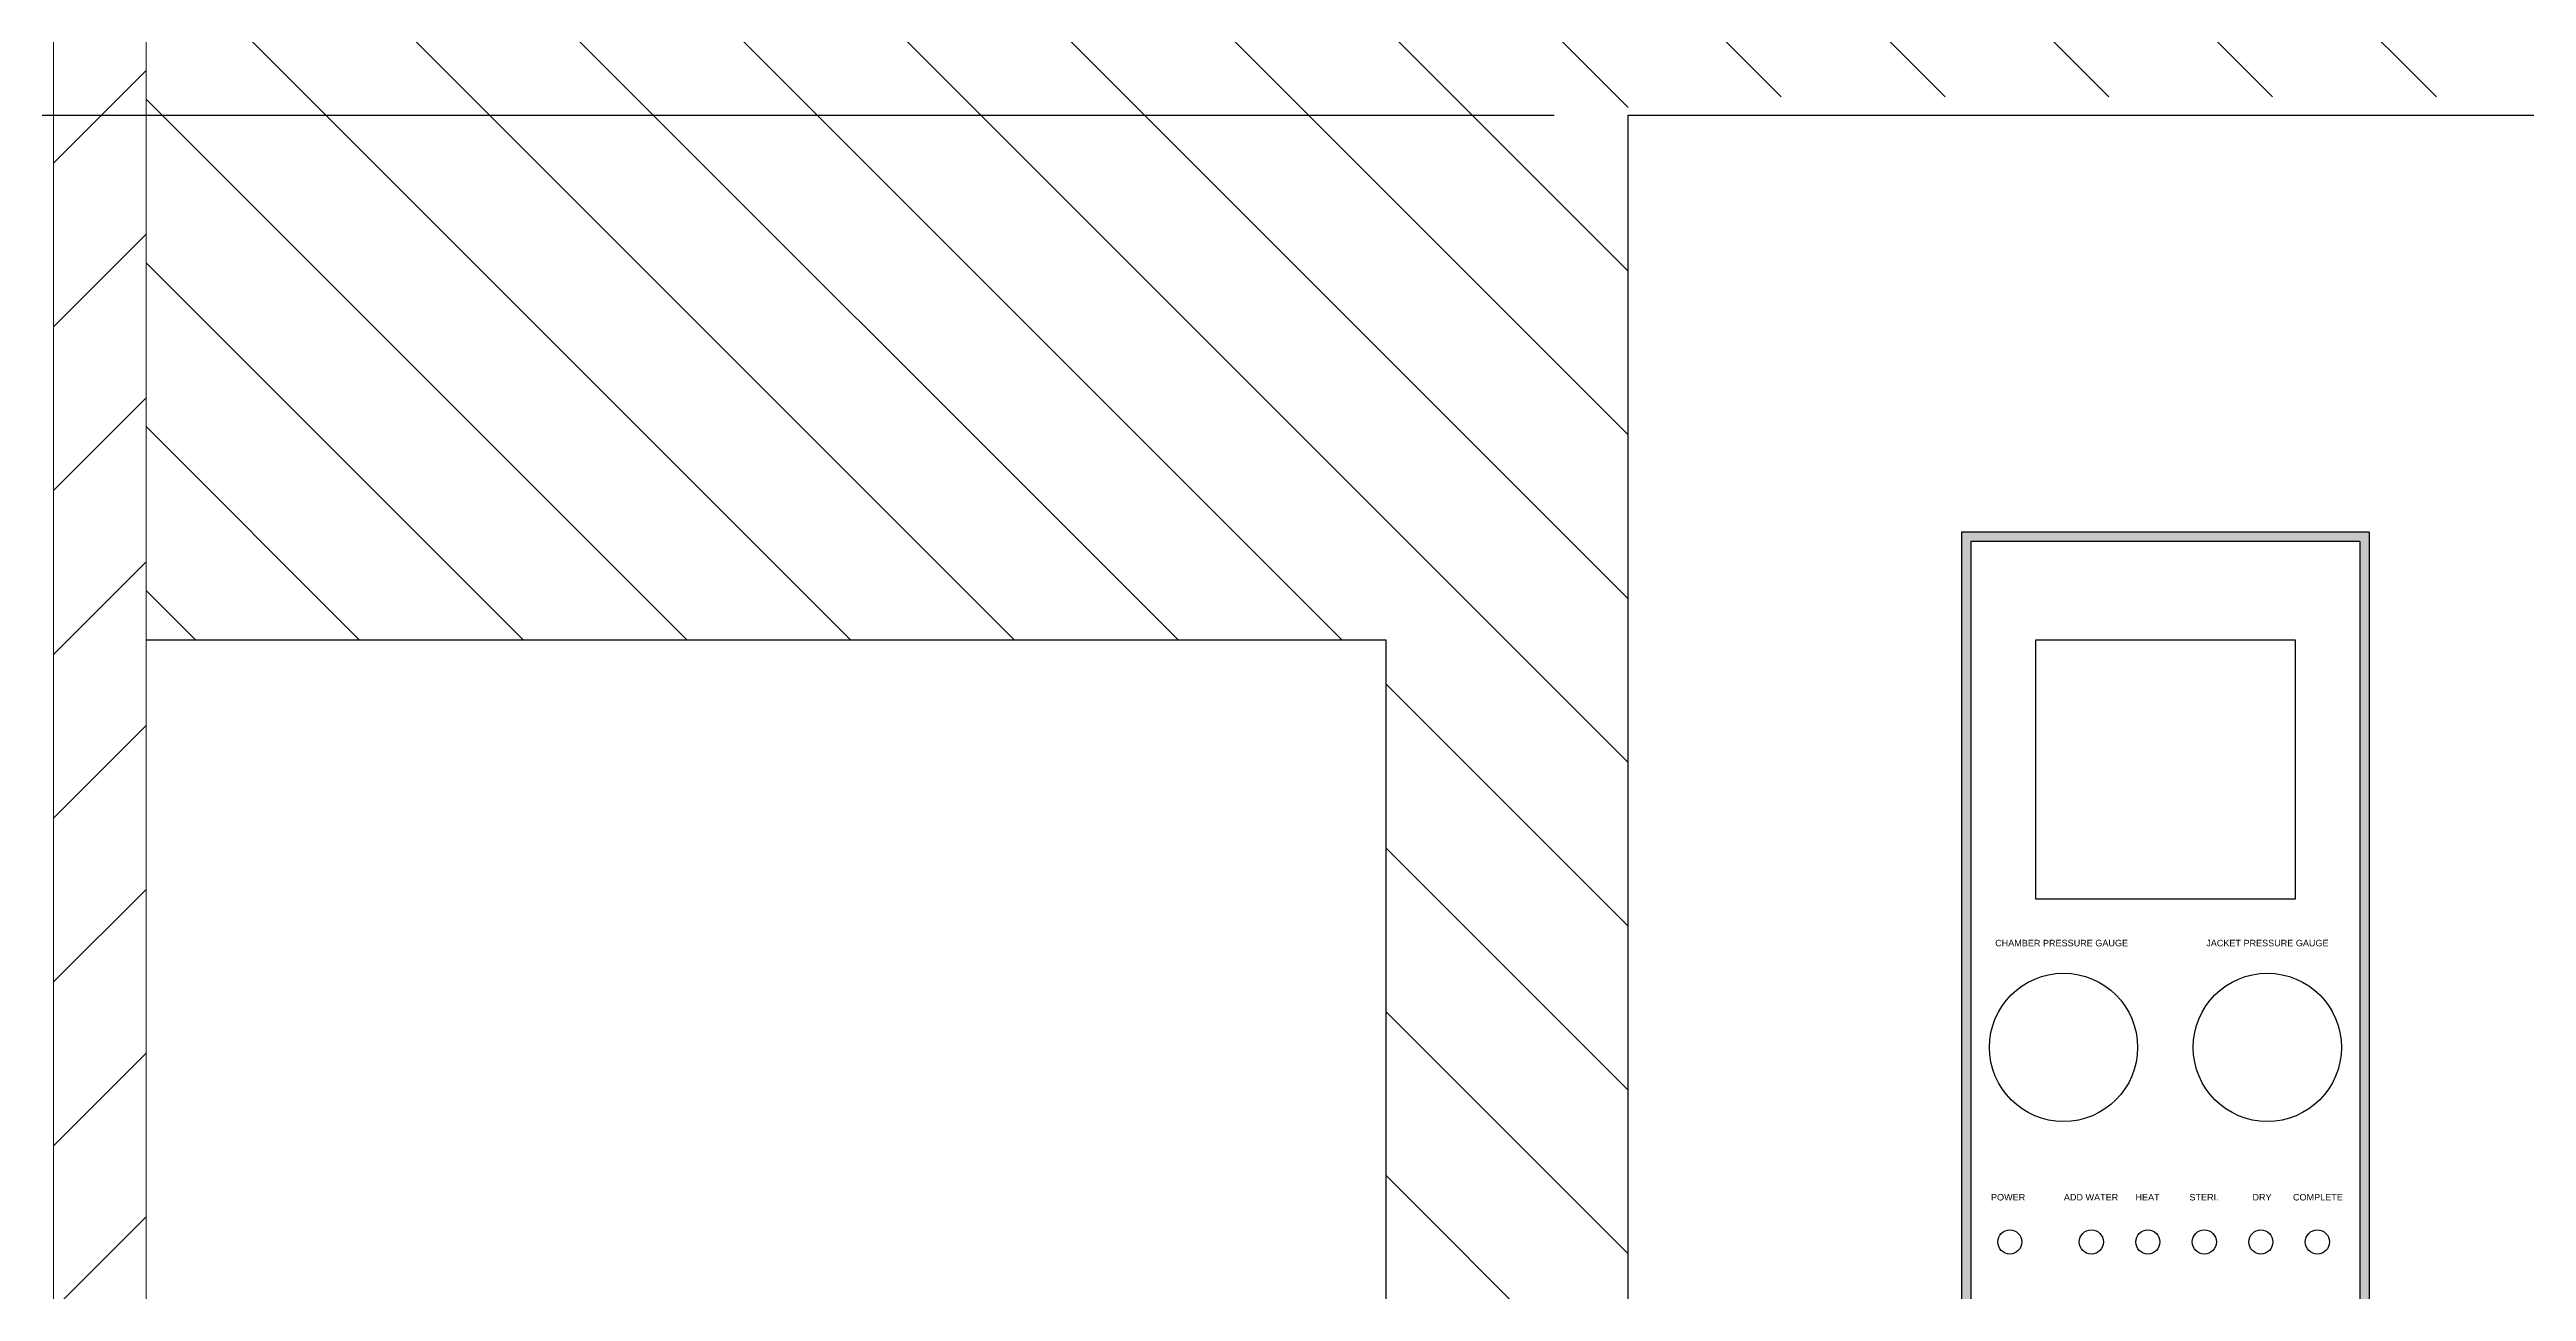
# Model space of a CAD drawing. Header units: millimetres. Extents: x -71403 to 149972, y -2963 to 10300.
# Drawn here: x 5163 to 6500, y 4218 to 4888 of the extents above; entities that cross this region are included whole.
import ezdxf

# ---------------------------------------------------------------- set-up
doc = ezdxf.new("R2010")
doc.units = ezdxf.units.MM
doc.header["$MEASUREMENT"] = 0
doc.linetypes.add('HIDDEN', pattern=[9.525, 6.35, -3.175])
doc.layers.get('0').update_dxf_attribs({"lineweight": 25})
for name, color, linetype, lineweight in [('D', 3, 'Continuous', 13), ('H', 2, 'HIDDEN', 15), ('S', 4, 'Continuous', 15)]:
    doc.layers.add(name, color=color, linetype=linetype, lineweight=lineweight)
doc.styles.get("Standard").update_dxf_attribs({"font": 'KAIU.TTF'})
doc.styles.add('STU25', font='isocp2.shx')
doc.dimstyles.new('STU25', dxfattribs={"dimscale": 40, "dimtxt": 2.5, "dimasz": 2, "dimexe": 0.6, "dimexo": 1, "dimgap": 1, "dimtad": 1, "dimdsep": 46, "dimtxsty": 'STU25', "dimcen": 2, "dimazin": 2, "dimtfac": 1, "dimtmove": 0, "dimatfit": 3, "dimfxl": 0, "dimtolj": 1, "dimtzin": 0, "dimarcsym": 0})

# ---------------------------------------------------------------- blocks, each defined once
blk = doc.blocks.new('*D5')
at = {"layer": 'D', "color": 0, "lineweight": -2}
for p, q in [((5974.9, 4852.6), (4762.5, 4852.6)), ((4786.5, 4772.6), (4786.5, 2862.6)), ((5174.9, 2782.6), (4762.5, 2782.6))]:
    blk.add_line(p, q, dxfattribs=at)
at = {"layer": 'D', "color": 0}
for points in [[(4773.2, 4772.6), (4799.9, 4772.6), (4786.5, 4852.6)], [(4773.2, 2862.6), (4799.9, 2862.6), (4786.5, 2782.6)]]:
    blk.add_solid(points, dxfattribs=at)
at = {"layer": 'Defpoints', "color": 0}
for p in [(6014.9, 4852.6), (4786.5, 2782.6), (5214.9, 2782.6)]:
    blk.add_point(p, dxfattribs=at)
at = {"layer": 'D', "color": 0, "insert": (4696.5, 3817.6), "char_height": 100, "attachment_point": 5, "rotation": 90, "style": 'STU25'}
blk.add_mtext('\\A1;2070', dxfattribs=at)

msp = doc.modelspace()

# ---------------------------------------------------------------- hatches: boundary and pattern name
h = msp.add_hatch(color=256)
h.paths.add_polyline_path([(6414.928, 4627.636), (6414.928, 3877.636), (6194.928, 3877.636), (6194.928, 4627.636)])
h.paths.add_polyline_path([(6409.928, 4622.636), (6409.928, 3882.636), (6199.928, 3882.636), (6199.928, 4622.636)], flags=16)
at = {"layer": 'D'}
h = msp.add_hatch(dxfattribs=at)
h.set_pattern_fill('ANSI31', color=256, scale=500, angle=90, style=0)
h.paths.add_polyline_path([(5214.928, 6042.636), (8554.928, 6042.636), (8554.928, 4569.571), (7885.712, 4569.571), (7885.712, 2782.636), (7754.928, 2782.636), (7754.928, 2812.636), (7754.928, 3112.636), (7754.928, 4862.636), (6594.928, 4862.636), (6014.928, 4862.636), (6014.928, 2812.636), (6014.928, 2782.636), (5884.143, 2782.636), (5884.143, 4569.571), (5214.928, 4569.571)])
at = {"layer": 'H', "ltscale": 5}
h = msp.add_hatch(dxfattribs=at)
h.set_pattern_fill('ANSI31', color=256, scale=500, style=0)
h.set_pattern_definition([(45, (144031.82, 12525.45), (-44.194174, 44.194174), [])])
h.paths.add_polyline_path([(8554.928, 2782.636), (8554.928, 6042.636), (8604.928, 6042.636), (8604.928, 2732.636), (5164.928, 2732.636), (5164.928, 6042.636), (5214.928, 6042.636), (5214.928, 2782.636)])

# ---------------------------------------------------------------- linework, layer by layer
for p, q in [((6014.928, 2802.636), (6014.928, 4852.636)), ((6014.928, 4852.636), (6594.928, 4852.636)), ((6194.928, 4627.636), (6194.928, 3877.636)), ((6414.928, 4627.636), (6194.928, 4627.636)), ((6414.928, 4627.636), (6414.928, 3877.636)), ((6199.928, 4622.636), (6199.928, 3882.636)), ((6409.928, 4622.636), (6199.928, 4622.636)), ((6409.928, 4622.636), (6409.928, 3882.636)), ((5214.928, 4569.571), (5884.143, 4569.571)), ((5884.143, 4569.571), (5884.143, 2782.636))]:
    msp.add_line(p, q)
msp.add_lwpolyline([(6234.928, 4569.636), (6374.928, 4569.636), (6374.928, 4429.636), (6234.928, 4429.636)], close=True)
for centre, radius in [((6249.928, 4349.636), 40), ((6359.928, 4349.636), 40), ((6220.929, 4244.636), 6.5), ((6264.929, 4244.636), 6.5), ((6295.429, 4244.636), 6.5), ((6325.929, 4244.636), 6.5), ((6356.429, 4244.636), 6.5), ((6386.929, 4244.636), 6.5)]:
    msp.add_circle(centre, radius)
at = {"layer": 'S'}
for p, q in [((5164.928, 2732.636), (5164.928, 6042.636)), ((5214.928, 2782.636), (5214.928, 6042.636))]:
    msp.add_line(p, q, dxfattribs=at)

# ---------------------------------------------------------------- texts
at = {"char_height": 3.5}
for s, insert, width, attachment_point in [('{\\fArial|b0|i0|c0|p34;CHAMBER PRESSURE GAUGE}', (6213.015, 4407.688), 77.43945, 1), ('{\\fArial|b0|i0|c0|p34;JACKET PRESSURE GAUGE}', (6326.949, 4407.688), 67.407, 1), ('{\\fArial|b0|i0|c0|p34;POWER}', (6210.773, 4270.528), 19.50054, 1), ('{\\fArial|b0|i0|c0|p34;ADD WATER}', (6264.774, 4268.761), 29.9713, 5), ('{\\fArial|b0|i0|c0|p34;HEAT}', (6295.273, 4268.761), 19, 5), ('{\\fArial|b0|i0|c0|p34;STERI.}', (6325.773, 4268.761), 19, 5), ('{\\fArial|b0|i0|c0|p34;DRY}', (6351.893, 4270.528), 14.99983, 1), ('{\\fArial|b0|i0|c0|p34;COMPLETE}', (6373.776, 4270.528), 23.49974, 1)]:
    msp.add_mtext(s, dxfattribs=dict(at, insert=insert, width=width, attachment_point=attachment_point))

# ---------------------------------------------------------------- dimensions: what is measured, and where the dimension line sits
at = {"layer": 'D'}
dim = msp.add_linear_dim(base=(4786.533, 2782.636), p1=(6014.928, 4852.636), p2=(5214.928, 2782.636), angle=90, dimstyle='STU25', dxfattribs=at)
dim.commit()
dim.dimension.update_dxf_attribs({"geometry": '*D5', "text_midpoint": (4696.523, 3817.636)})

doc.saveas('drawing.dxf')
